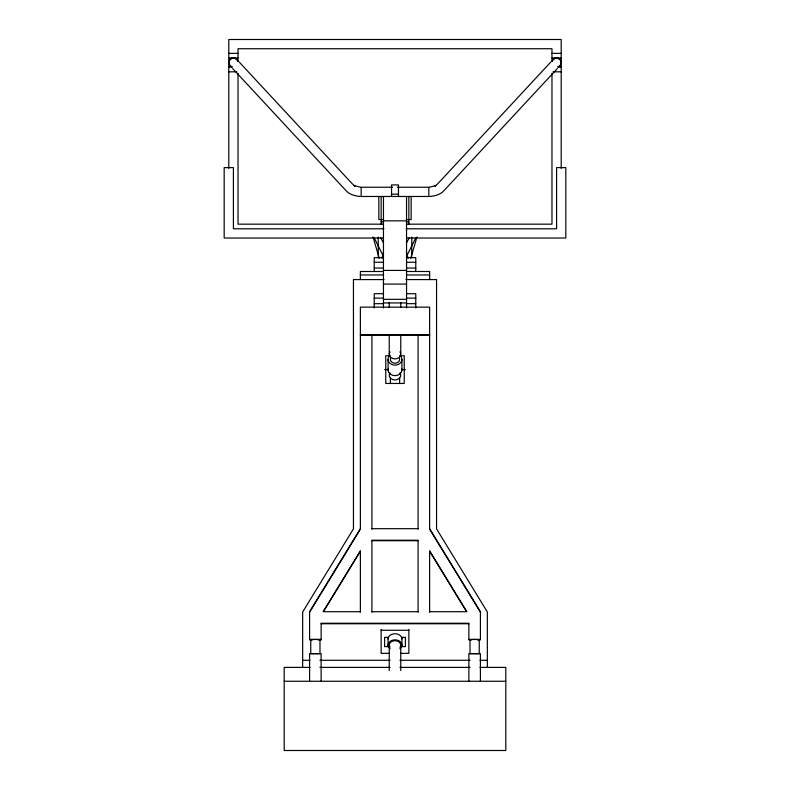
<?xml version="1.0" encoding="UTF-8"?>
<svg xmlns="http://www.w3.org/2000/svg" width="790" height="790" viewBox="0 0 790 790"><rect width="100%" height="100%" fill="white"/><g stroke="black" fill="none" stroke-linecap="round" stroke-linejoin="round"><path stroke-width="1.19" d="M411.659 257.708L411.807 237.049M381.906 258.271L383.555 252.346M410.741 258.271L416.962 236.961M406.495 256.493L415.807 237.81M406.445 242.856L409.437 237.602M360.378 528.688L309.591 611.707L309.591 639.89L311.892 639.89M309.591 612.22L359.726 530.248M323.762 611.164L360.378 551.311M550.788 62.055L437.956 183.566L435.033 186.173L435.823 185.601L429.335 187.25M557.345 68.552L444.474 190.114C440.889 194.429 435.3 196.009 429.918 196.463M231.105 58.588L233.406 57.966L235.716 58.588M554.284 58.588L556.595 57.966L558.895 58.588M310.747 653.844L310.747 639.643L315.358 639.436L319.98 639.643L319.98 653.844M319.98 639.643L318.627 639.782M470.02 653.844L470.02 639.643L474.642 639.436L479.254 639.643L479.254 653.844M479.254 639.643L477.911 639.782M311.359 653.745L319.358 653.745M470.643 653.745L478.641 653.745M228.794 53.355L238.027 53.355M551.973 53.355L561.206 53.355M228.794 57.966L231.875 57.966L231.875 58.588M238.027 57.966L234.946 57.966L234.946 58.588M551.973 57.966L555.054 57.966L555.054 58.588M561.206 57.966L558.125 57.966L558.125 58.588M231.875 58.263L234.946 58.263M555.054 58.263L558.125 58.263M228.794 67.199L231.875 67.199M558.125 67.199L561.206 67.199M228.794 71.821L236.872 71.821M553.128 71.821L561.206 71.821M392.581 187.24L361.158 187.24L361.158 196.473L428.842 196.473L428.842 187.24L397.419 187.24M391.534 194.162L398.466 194.162M383.624 219.561L378.844 219.561L378.844 196.473M406.376 219.561L411.156 219.561L411.156 196.473M383.456 220.844L406.544 220.844M381.145 221.872L383.555 221.872M406.445 221.872L408.855 221.872M383.555 224.172L238.027 224.172L238.027 73.273M406.445 224.172L551.973 224.172L551.973 73.273M383.901 228.794L233.406 228.794L233.406 167.618L224.172 167.618L224.172 238.027L383.278 238.027M406.1 228.794L556.595 228.794L556.595 167.618L565.828 167.618L565.828 238.027L406.722 238.027M383.456 257.649L374.223 257.649L374.223 271.503M406.544 257.649L415.777 257.649L415.777 271.503M374.223 262.26L383.456 262.26M406.544 262.26L415.777 262.26M374.223 268.037L383.456 268.037M406.544 268.037L415.777 268.037M383.456 270.417L406.544 270.417M383.456 271.503L360.378 271.503L360.378 279.581M406.544 271.503L429.622 271.503L429.622 279.581M360.378 274.959L383.456 274.959M406.544 274.959L429.622 274.959M384.068 279.581L353.446 279.581L353.446 528.885L302.659 611.993L302.659 667.392M405.932 279.581L436.554 279.581L436.554 528.885L487.341 611.993L487.341 667.392M383.456 284.094L406.544 284.094M383.456 293.712L374.223 293.712L374.223 307.952M406.544 293.712L415.777 293.712L415.777 307.952M374.223 298.116L383.456 298.116M406.544 298.116L415.777 298.116M383.456 299.321L406.544 299.321M383.456 302.935L406.544 302.935M374.223 303.676L383.456 303.676M406.544 303.676L415.777 303.676M360.378 334.812L429.622 334.812M360.378 334.97L429.622 334.97M389.46 355.757L385.767 355.757L385.767 383.456L404.233 383.456L404.233 355.757L400.54 355.757M384.671 369.611L388.315 369.611M401.685 369.611L405.329 369.611M371.912 528.688L418.088 528.688M371.912 540.725L418.088 540.725M360.378 611.707L323.11 611.707L360.378 550.798L360.378 612.22M371.912 611.707L418.088 611.707M429.622 611.707L466.89 611.707L429.622 550.798L429.622 612.22M321.125 623.754L468.875 623.754M381.145 630.272L408.855 630.272M309.591 639.387L321.125 639.387M468.875 639.387L480.409 639.387M318.824 639.89L321.125 639.89L321.125 623.241L468.875 623.241L468.875 639.89L471.176 639.89M478.108 639.89L480.409 639.89L480.409 611.707L429.622 528.688M389.579 653.36L381.145 653.36L381.145 629.502M400.421 653.36L408.855 653.36L408.855 629.502M302.659 660.282L310.045 660.282M319.901 660.282L390.072 660.282M399.928 660.282L470.099 660.282M479.955 660.282L487.341 660.282M310.045 667.392L284.193 667.392L284.193 750.5L505.807 750.5L505.807 667.392L479.955 667.392M319.901 667.392L390.072 667.392M399.928 667.392L470.099 667.392M284.193 681.247L505.807 681.247M471.373 639.782L470.02 639.643M312.09 639.782L310.747 639.643M360.665 187.25L354.177 185.601L354.967 186.173L352.044 183.566L239.212 62.055M360.082 196.463C354.7 196.009 349.111 194.429 345.526 190.114L232.655 68.552M430.274 530.248L480.409 612.22M429.622 551.311L466.238 611.164M380.563 237.602L383.555 242.856M374.193 237.81L383.506 256.493M373.038 236.961L379.259 258.271M406.445 252.346L408.094 258.271M378.193 237.049L378.341 257.708M561.206 168.359L561.206 39.5L228.794 39.5L228.794 168.359M551.973 61.393L551.973 48.733L238.027 48.733L238.027 61.393M480.409 681.266L480.409 653.587L468.875 653.587L468.875 681.266M429.622 529.191L429.622 307.142L360.378 307.142L360.378 529.191M418.088 334.654L418.088 529.191M418.088 612.22L418.088 540.222L371.912 540.222L371.912 612.22M408.855 196.572L408.855 224.172M406.544 196.473L406.544 307.952M401.922 359.43L401.922 369.957M400.767 302.59L400.767 307.498M400.767 334.516L400.767 354.167M400.767 645.045L400.767 670.582M399.622 377.689L399.622 383.456M398.466 196.473L398.466 184.929L391.534 184.929L391.534 196.473M390.379 377.689L390.379 383.456M389.233 302.59L389.233 307.498M389.233 334.516L389.233 354.167M389.233 645.045L389.233 670.582M388.078 359.43L388.078 369.957M383.456 196.473L383.456 307.952M381.145 196.572L381.145 224.172M371.912 334.654L371.912 529.191M321.125 681.266L321.125 653.587L309.591 653.587L309.591 681.266M399.997 351.797A5.767 4.74 0 0 1 395 358.907A5.767 4.74 0 0 1 390.003 351.797M399.464 358.453A4.622 3.792 0 0 1 395 363.222A4.622 3.792 0 0 1 390.537 358.453M399.997 372.85A5.767 4.74 0 0 1 395 379.96A5.767 4.74 0 0 1 390.003 372.85M399.898 355.411A6.922 5.688 0 0 1 399.898 363.459A6.922 5.688 0 0 1 390.102 363.459A6.922 5.688 0 0 1 390.102 355.411M401.685 368.486A6.922 5.688 0 0 1 395 375.645A6.922 5.688 0 0 1 388.315 368.486M390.102 648.728A6.922 5.214 0 0 1 390.102 641.362A6.922 5.214 0 0 1 399.898 641.362A6.922 5.214 0 0 1 399.898 648.728M388.078 638.962A6.922 5.214 0 0 1 395 633.748A6.922 5.214 0 0 1 401.922 638.962M390.003 647.217A5.767 4.345 0 0 1 395 640.7A5.767 4.345 0 0 1 399.997 647.217M388.078 637.382L384.612 637.382L384.612 646.625L388.078 646.625L388.078 637.382M405.389 637.382L401.922 637.382L401.922 646.625L405.389 646.625L405.389 637.382M230.186 59.359A4.602 4.562 -42.9 0 0 232.191 67.002A4.622 4.622 0 0 1 230.147 59.319A4.622 4.622 0 0 1 237.869 61.393A4.602 4.562 -42.9 0 0 230.186 59.359M559.853 59.319A4.622 4.622 0 0 0 552.131 61.393A4.602 4.562 42.9 0 1 559.814 59.359A4.602 4.562 42.9 0 1 557.809 67.002A4.622 4.622 0 0 0 559.853 59.319"/></g></svg>
